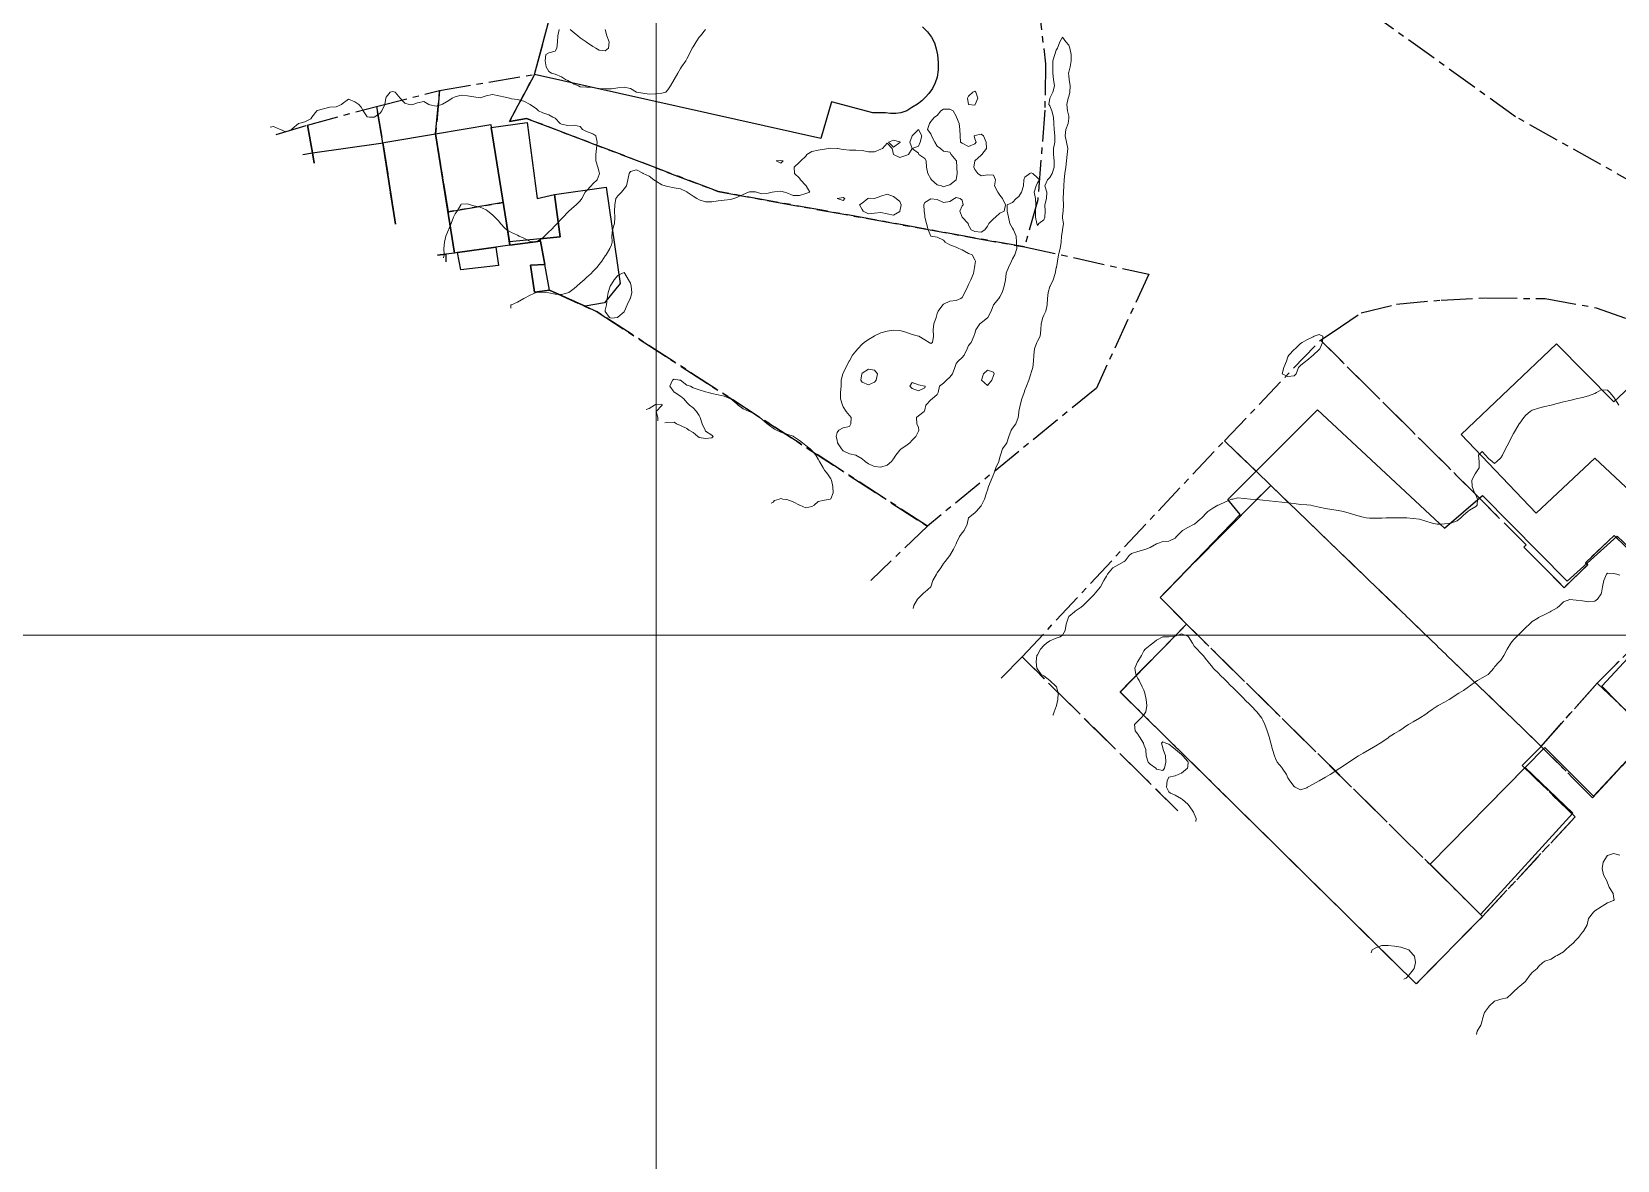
# Model space of a CAD drawing. Header units: centimetres. Extents: x 0 to 642158, y -847 to 649707.
# Drawn here: x 615717 to 615843.5, y 619945.4 to 620035.6 of the extents above; entities that cross this region are included whole.
import ezdxf

# ---------------------------------------------------------------- set-up
doc = ezdxf.new("R2010")
doc.units = ezdxf.units.CM
doc.header["$MEASUREMENT"] = 0
doc.linetypes.add('CENTERX2', pattern=[4, 2.5, -0.5, 0.5, -0.5])
doc.layers.add('MEV_grille', color=254, linetype='Continuous', lineweight=9)
doc.layers.add('WAL_topographie 0.5', color=253, linetype='Continuous', lineweight=20)
doc.layers.add('SPW_batiments', color=7, linetype='Continuous')
doc.layers.add('SPW_parcellaire cadastral', color=7, linetype='CENTERX2', lineweight=25, true_color=0xff0542)

# ---------------------------------------------------------------- blocks, each defined once
blk = doc.blocks.new('*U114')
at = {"layer": 'MEV_grille', "transparency": 33554687}
blk.add_lwpolyline([(-1338.46, 0), (1338.46, 0)], dxfattribs=at)
blk = doc.blocks.new('*U115')
at = {"layer": 'MEV_grille', "color": 0, "linetype": 'ByBlock', "lineweight": -2, "transparency": 16777216}
blk.add_blockref('*U114', (0, -2400), dxfattribs=at)
blk = doc.blocks.new('*U112')
at = {"layer": 'MEV_grille', "transparency": 33554687}
blk.add_lwpolyline([(0, 1825.48), (0, -1825.48)], dxfattribs=at)
blk = doc.blocks.new('*U113')
at = {"layer": 'MEV_grille', "color": 0, "linetype": 'ByBlock', "lineweight": -2, "transparency": 16777216}
blk.add_blockref('*U112', (400, 0), dxfattribs=at)

msp = doc.modelspace()

# ---------------------------------------------------------------- linework, layer by layer
at = {"layer": 'SPW_batiments'}
for points in [[(615788.07, 620035.96), (615788.47, 620035.56), (615788.78, 620035.13), (615789.02, 620034.68), (615789.15, 620034.19), (615789.27, 620033.71), (615789.33, 620033.11), (615789.33, 620032.51), (615789.23, 620031.93), (615789.07, 620031.48), (615788.87, 620031.04), (615788.58, 620030.64), (615788.3, 620030.33), (615788.02, 620030.04), (615787.67, 620029.79), (615787.23, 620029.51), (615786.82, 620029.24), (615786.33, 620029.08), (615785.93, 620029.04), (615785.53, 620029.04), (615785.13, 620029.08), (615784.83, 620029.08), (615784.55, 620029.08), (615784.27, 620029.08), (615784.1, 620029.1), (615780.82, 620029.96), (615779.95, 620027.04), (615757.1, 620032.16), (615761.02, 620046.76)], [(615753.64, 620027.92), (615755.09, 620018.79), (615755.14, 620018.51), (615754, 620018.35), (615750.94, 620017.93), (615750.7, 620017.89), (615749.2, 620027.41), (615753.6, 620028.16), (615753.64, 620027.92)], [(615757.3, 620022.24), (615758.7, 620022.56), (615759.14, 620019.19), (615757.54, 620019.03), (615755.09, 620018.79), (615753.64, 620027.92), (615756.5, 620028.31), (615757.3, 620022.24)], [(615739.51, 620025.08), (615739.38, 620025.89), (615744.82, 620026.67), (615745, 620026.7), (615746.01, 620020.21)], [(615746.01, 620020.21), (615745, 620026.7), (615745.22, 620026.74), (615749.2, 620027.41), (615750.7, 620017.89)], [(615738.59, 620025.77), (615739.38, 620025.89), (615739.51, 620025.08)], [(615762.81, 620023.16), (615763.94, 620015.45), (615762.68, 620013.92), (615761.13, 620013.64), (615758.29, 620014.92), (615757.54, 620019.03), (615759.14, 620019.19), (615758.7, 620022.56), (615762.81, 620023.16)], [(615750.7, 620017.89), (615750.02, 620017.8), (615749.34, 620017.71)], [(615749.34, 620017.71), (615750.02, 620017.8), (615750.03, 620017.19)], [(615754.22, 620016.91), (615751.22, 620016.56), (615750.94, 620017.93), (615754, 620018.35), (615754.22, 620016.91)], [(615843.27, 620006.02), (615847.87, 620010.33), (615852.66, 620005.34), (615845.02, 619998.46), (615841.75, 620001.52), (615837.07, 619997.12), (615831.07, 620003.41), (615838.69, 620010.63), (615843.27, 620006.02)], [(615829.74, 619995.93), (615832.79, 619998.53), (615839.54, 619991.68), (615843.54, 619995.28), (615848.79, 619990.28), (615847.87, 619989.3), (615846.84, 619988.19), (615842.31, 619983.32), (615846.16, 619979.37), (615841.64, 619974.52), (615837.76, 619978.42), (615828.59, 619969.08), (615832.63, 619965.07), (615832.79, 619964.92), (615827.48, 619959.53), (615803.84, 619982.84), (615809.16, 619988.25), (615807.04, 619990.4), (615813.42, 619997.01), (615812.44, 619998.2), (615819.6, 620005.38), (615829.74, 619995.93)], [(615836.19, 619976.81), (615839.98, 619973.16), (615832.63, 619965.07), (615828.59, 619969.08), (615836.19, 619976.82), (615836.19, 619976.81)]]:
    msp.add_lwpolyline(points, dxfattribs=at)
at = {"layer": 'SPW_parcellaire cadastral'}
for points in [[(615793.63, 620109.91), (615805.94, 620101.53), (615808.84, 620099.18), (615811.31, 620097.4), (615840.19, 620074.8), (615876.35, 620048.05), (615867.38, 620038.97), (615849.2, 620021.05), (615835.41, 620028.78), (615821.92, 620038.47), (615812.39, 620049.48), (615799.27, 620069.43), (615791.03, 620089.49), (615791.4, 620094.88), (615792.92, 620110.39), (615793.63, 620109.91)], [(615757.1, 620032.16), (615761.02, 620046.76), (615761.29, 620047.66), (615774.77, 620058.91), (615793.81, 620043.06), (615797.27, 620038.19), (615797.89, 620033.01), (615797.84, 620029.3), (615797.27, 620022.13), (615796.22, 620018.38), (615771.77, 620022.8), (615756.46, 620028.64), (615755.11, 620028.41), (615757.1, 620032.16)], [(615796.22, 620018.38), (615806.14, 620016.21), (615801.95, 620007.1), (615788.46, 619996.09), (615762.09, 620013.2), (615758.29, 620014.92), (615757.09, 620014.77), (615756.77, 620016.93), (615757.91, 620016.98), (615757.57, 620018.84), (615755.14, 620018.51), (615754.59, 620021.93), (615750.21, 620021.19), (615749.2, 620027.41), (615749.52, 620030.87), (615757.1, 620032.16), (615755.11, 620028.41), (615756.46, 620028.64), (615771.77, 620022.8), (615796.22, 620018.38)], [(615744.47, 620029.6), (615749.52, 620030.87), (615749.2, 620027.41), (615750.21, 620021.19), (615754.59, 620021.93), (615755.14, 620018.51), (615757.57, 620018.84), (615757.91, 620016.98), (615756.77, 620016.93), (615757.09, 620014.77), (615758.29, 620014.92), (615762.09, 620013.2), (615788.46, 619996.09), (615783.95, 619991.75)], [(615739.51, 620025.08), (615739.38, 620025.89), (615738.97, 620028.11), (615744.47, 620029.6), (615745, 620026.7), (615745.99, 620020.22)], [(615745.99, 620020.22), (615745, 620026.7), (615744.47, 620029.6)], [(615736.47, 620027.36), (615738.97, 620028.11), (615739.38, 620025.89), (615739.51, 620025.08)], [(615841.92, 619983.54), (615848.57, 619990.19), (615843.3, 619995.35), (615841.01, 619993.16), (615841.18, 619992.99), (615839.29, 619991.17), (615837.27, 619993.22), (615836.09, 619994.41), (615836.26, 619994.58), (615832.38, 619998.48), (615819.85, 620010.93), (615820.77, 620011.56), (615823.08, 620013.11), (615825.9, 620013.81), (615829.49, 620014.14), (615833.05, 620014.31), (615837.77, 620014.25), (615841.85, 620013.53), (615846.2, 620011.99)], [(615841.92, 619983.54), (615837.47, 619978.5), (615815.87, 619999.34), (615814.7, 620000.47), (615812.17, 620002.91), (615819.85, 620010.93), (615832.38, 619998.48), (615836.26, 619994.58), (615836.09, 619994.41), (615837.27, 619993.22), (615839.29, 619991.17), (615841.18, 619992.99), (615841.01, 619993.16), (615843.3, 619995.35), (615848.57, 619990.19), (615841.92, 619983.54)], [(615808.46, 619973.36), (615796.02, 619985.64), (615806.9, 619997.32), (615812.17, 620002.91), (615814.7, 620000.47), (615815.87, 619999.34), (615807.04, 619990.4), (615809.16, 619988.25)], [(615815.87, 619999.34), (615837.47, 619978.5), (615835.95, 619976.98), (615840.17, 619972.87), (615832.79, 619964.92), (615809.16, 619988.25), (615807.04, 619990.4), (615815.87, 619999.34)], [(615809.16, 619988.25), (615803.84, 619982.85), (615827.48, 619959.53), (615832.79, 619964.92), (615840.17, 619972.87), (615835.95, 619976.98), (615837.47, 619978.5), (615841.57, 619974.39), (615846.26, 619979.49), (615855.17, 619971.4), (615866.16, 619982.5), (615872.33, 619988.73), (615894.19, 619969.74), (615891.46, 619967.03), (615874.54, 619984.05), (615853.26, 619962.9), (615870.18, 619945.88), (615859.4, 619935.16)], [(615809.16, 619988.25), (615832.79, 619964.92), (615827.48, 619959.53), (615803.84, 619982.85), (615809.16, 619988.25)], [(615794.35, 619983.95), (615796.02, 619985.64), (615808.46, 619973.36)], [(615841.92, 619983.54), (615846.26, 619979.49), (615841.57, 619974.39), (615837.47, 619978.5), (615841.92, 619983.54)], [(615846.26, 619979.49), (615841.92, 619983.54)]]:
    msp.add_lwpolyline(points, dxfattribs=at)
at = {"layer": 'WAL_topographie 0.5'}
for points in [[(615767.57, 620030.75), (615767.25, 620030.67), (615766.75, 620030.6), (615766.25, 620030.59), (615765.75, 620030.65), (615765.25, 620030.75), (615765.25, 620030.75), (615764.75, 620031.03), (615764.25, 620031.15), (615763.75, 620031.09), (615763.25, 620031.01), (615762.75, 620031.01), (615762.25, 620031.02), (615761.75, 620031.1), (615761.25, 620031.14), (615760.75, 620031.17), (615760.61, 620031.25), (615760.25, 620031.39), (615759.75, 620031.66), (615759.57, 620031.75), (615759.25, 620031.96), (615758.75, 620032.17), (615758.46, 620032.25), (615758.25, 620032.38), (615758.04, 620032.75), (615757.96, 620033.25), (615757.99, 620033.75), (615758.25, 620033.88), (615758.75, 620034), (615758.88, 620034.25), (615758.94, 620034.75), (615758.97, 620035.25), (615759.06, 620035.75)], [(615759.95, 620035.75), (615760.25, 620035.49), (615760.56, 620035.25), (615760.75, 620035.09), (615761.21, 620034.75), (615761.25, 620034.72), (615761.75, 620034.38), (615762, 620034.25), (615762.25, 620034.1), (615762.75, 620034.04), (615763, 620034.25), (615763.05, 620034.75), (615762.87, 620035.25), (615762.75, 620035.75)], [(615770.75, 620035.75), (615770.35, 620035.25), (615770.25, 620035.12), (615770.01, 620034.75), (615769.75, 620034.35), (615769.69, 620034.25), (615769.44, 620033.75), (615769.25, 620033.39), (615769.17, 620033.25), (615768.83, 620032.75), (615768.75, 620032.62), (615768.53, 620032.25), (615768.25, 620031.75), (615768.25, 620031.75), (615767.96, 620031.25), (615767.75, 620030.92), (615767.57, 620030.75)], [(615787.33, 619989.5), (615787.39, 619989.75), (615787.67, 619990.25), (615787.75, 619990.33), (615788.18, 619990.75), (615788.25, 619990.81), (615788.75, 619991.25), (615788.75, 619991.25), (615788.91, 619991.75), (615789.18, 619992.25), (615789.25, 619992.36), (615789.54, 619992.75), (615789.75, 619993.09), (615789.88, 619993.25), (615790.25, 619993.75), (615790.25, 619993.75), (615790.55, 619994.25), (615790.75, 619994.67), (615790.79, 619994.75), (615791.03, 619995.25), (615791.25, 619995.54), (615791.41, 619995.75), (615791.63, 619996.25), (615791.75, 619996.75), (615791.75, 619996.75), (615792.25, 619997.15), (615792.35, 619997.25), (615792.75, 619997.7), (615792.79, 619997.75), (615793.02, 619998.25), (615793.18, 619998.75), (615793.25, 619998.97), (615793.34, 619999.25), (615793.55, 619999.75), (615793.75, 620000.22), (615793.76, 620000.25), (615793.93, 620000.75), (615794.16, 620001.25), (615794.25, 620001.6), (615794.29, 620001.75), (615794.46, 620002.25), (615794.75, 620002.67), (615794.8, 620002.75), (615794.96, 620003.25), (615795.14, 620003.75), (615795.25, 620003.9), (615795.53, 620004.25), (615795.71, 620004.75), (615795.75, 620005.15), (615795.76, 620005.25), (615795.86, 620005.75), (615796.01, 620006.25), (615796.18, 620006.75), (615796.25, 620006.95), (615796.38, 620007.25), (615796.56, 620007.75), (615796.72, 620008.25), (615796.75, 620008.36), (615796.87, 620008.75), (615796.94, 620009.25), (615796.96, 620009.75), (615797.02, 620010.25), (615797.19, 620010.75), (615797.25, 620010.86), (615797.46, 620011.25), (615797.52, 620011.75), (615797.55, 620012.25), (615797.69, 620012.75), (615797.75, 620012.92), (615797.91, 620013.25), (615798.03, 620013.75), (615798.06, 620014.25), (615798.11, 620014.75), (615798.25, 620015.21), (615798.27, 620015.25), (615798.5, 620015.75), (615798.65, 620016.25), (615798.75, 620016.71), (615798.76, 620016.75), (615798.86, 620017.25), (615798.93, 620017.75), (615799.06, 620018.25), (615799.15, 620018.75), (615799.17, 620019.25), (615799.25, 620019.7), (615799.26, 620019.75), (615799.32, 620020.25), (615799.25, 620020.67), (615799.24, 620020.75), (615799.25, 620020.85), (615799.3, 620021.25), (615799.34, 620021.75), (615799.31, 620022.25), (615799.33, 620022.75), (615799.36, 620023.25), (615799.39, 620023.75), (615799.43, 620024.25), (615799.52, 620024.75), (615799.57, 620025.25), (615799.63, 620025.75), (615799.68, 620026.25), (615799.57, 620026.75), (615799.47, 620027.25), (615799.52, 620027.75), (615799.69, 620028.25), (615799.75, 620028.65), (615799.76, 620028.75), (615799.75, 620028.81), (615799.65, 620029.25), (615799.6, 620029.75), (615799.69, 620030.25), (615799.75, 620030.4), (615799.83, 620030.75), (615799.85, 620031.25), (615799.77, 620031.75), (615799.75, 620032.05), (615799.72, 620032.25), (615799.75, 620032.33), (615799.85, 620032.75), (615799.94, 620033.25), (615799.93, 620033.75), (615799.83, 620034.25), (615799.75, 620034.5), (615799.51, 620034.75), (615799.25, 620035.13), (615799.03, 620034.75), (615798.84, 620034.25), (615798.75, 620034.08), (615798.63, 620033.75), (615798.49, 620033.25), (615798.48, 620032.75), (615798.48, 620032.25), (615798.53, 620031.75), (615798.61, 620031.25), (615798.49, 620030.75), (615798.25, 620030.25), (615798.25, 620030.25), (615798.16, 620029.75), (615798.25, 620029.64), (615798.41, 620029.25), (615798.53, 620028.75), (615798.55, 620028.25), (615798.58, 620027.75), (615798.64, 620027.25), (615798.63, 620026.75), (615798.53, 620026.25), (615798.53, 620025.75), (615798.58, 620025.25), (615798.57, 620024.75), (615798.42, 620024.25), (615798.25, 620023.93), (615798.05, 620023.75), (615797.84, 620023.25), (615798, 620022.75), (615797.96, 620022.25), (615797.85, 620021.75), (615797.87, 620021.25), (615797.85, 620020.75), (615797.75, 620020.54), (615797.36, 620020.25), (615797.25, 620020.08), (615797.19, 620020.25), (615797.1, 620020.75), (615797.09, 620021.25), (615797.12, 620021.75), (615797.08, 620022.25), (615796.98, 620022.75), (615797.14, 620023.25), (615797.25, 620023.5), (615797.4, 620023.75), (615797.25, 620023.9), (615796.88, 620024.25), (615796.75, 620024.3), (615796.63, 620024.25), (615796.25, 620023.94), (615796.17, 620023.75), (615796.13, 620023.25), (615795.97, 620022.75), (615795.75, 620022.42), (615795.56, 620022.25), (615795.25, 620021.94), (615794.84, 620021.75), (615794.82, 620021.25), (615794.94, 620020.75), (615795.05, 620020.25), (615795.25, 620019.87), (615795.33, 620019.75), (615795.54, 620019.25), (615795.58, 620018.75), (615795.61, 620018.25), (615795.44, 620017.75), (615795.25, 620017.43), (615795.18, 620017.25), (615794.94, 620016.75), (615794.75, 620016.29), (615794.74, 620016.25), (615794.71, 620015.75), (615794.6, 620015.25), (615794.44, 620014.75), (615794.25, 620014.39), (615794.16, 620014.25), (615793.75, 620013.77), (615793.74, 620013.75), (615793.55, 620013.25), (615793.29, 620012.75), (615793.25, 620012.71), (615792.75, 620012.32), (615792.66, 620012.25), (615792.34, 620011.75), (615792.25, 620011.47), (615792.16, 620011.25), (615791.95, 620010.75), (615791.75, 620010.5), (615791.63, 620010.25), (615791.39, 620009.75), (615791.25, 620009.56), (615790.91, 620009.25), (615790.75, 620009.07), (615790.64, 620008.75), (615790.46, 620008.25), (615790.25, 620007.97), (615789.99, 620007.75), (615789.75, 620007.5), (615789.43, 620007.25), (615789.33, 620006.75), (615789.25, 620006.61), (615788.85, 620006.25), (615788.75, 620006.16), (615788.35, 620005.75), (615788.25, 620005.36), (615788.2, 620005.25), (615787.75, 620004.9), (615787.59, 620004.75), (615787.63, 620004.25), (615787.75, 620003.96), (615787.79, 620003.75), (615787.75, 620003.66), (615787.53, 620003.25), (615787.25, 620002.95), (615787.07, 620002.75), (615786.75, 620002.51), (615786.38, 620002.25), (615786.25, 620002.15), (615785.93, 620001.75), (615785.75, 620001.47), (615785.59, 620001.25), (615785.25, 620000.95), (615784.75, 620000.8), (615784.25, 620000.84), (615783.75, 620001.07), (615783.5, 620001.25), (615783.25, 620001.46), (615782.76, 620001.75), (615782.75, 620001.76), (615782.25, 620001.85), (615781.75, 620002.11), (615781.6, 620002.25), (615781.29, 620002.75), (615781.25, 620002.94), (615781.18, 620003.25), (615781.25, 620003.56), (615781.38, 620003.75), (615781.75, 620003.93), (615782.25, 620004.05), (615782.35, 620004.25), (615782.38, 620004.75), (615782.25, 620004.91), (615781.99, 620005.25), (615781.75, 620005.6), (615781.68, 620005.75), (615781.52, 620006.25), (615781.52, 620006.75), (615781.57, 620007.25), (615781.58, 620007.75), (615781.72, 620008.25), (615781.75, 620008.29), (615781.95, 620008.75), (615782.23, 620009.25), (615782.25, 620009.28), (615782.49, 620009.75), (615782.75, 620010.06), (615782.91, 620010.25), (615783.25, 620010.61), (615783.41, 620010.75), (615783.75, 620010.99), (615784.22, 620011.25), (615784.25, 620011.27), (615784.75, 620011.51), (615785.25, 620011.66), (615785.75, 620011.73), (615786.25, 620011.72), (615786.75, 620011.57), (615787.25, 620011.39), (615787.75, 620011.26), (615787.78, 620011.25), (615788.25, 620010.95), (615788.61, 620010.75), (615788.75, 620010.66), (615788.88, 620010.75), (615788.95, 620011.25), (615788.92, 620011.75), (615788.98, 620012.25), (615789.15, 620012.75), (615789.25, 620013.07), (615789.32, 620013.25), (615789.69, 620013.75), (615789.75, 620013.81), (615790.25, 620014.04), (615790.75, 620014.11), (615791.12, 620014.25), (615791.25, 620014.35), (615791.46, 620014.75), (615791.69, 620015.25), (615791.75, 620015.39), (615791.93, 620015.75), (615792.14, 620016.25), (615792.23, 620016.75), (615792.25, 620016.92), (615792.3, 620017.25), (615792.25, 620017.36), (615792.03, 620017.75), (615791.75, 620017.86), (615791.25, 620018.14), (615790.96, 620018.25), (615790.75, 620018.36), (615790.25, 620018.54), (615789.88, 620018.75), (615789.75, 620018.92), (615789.25, 620019.16), (615788.75, 620019.23), (615788.73, 620019.25), (615788.53, 620019.75), (615788.4, 620020.25), (615788.27, 620020.75), (615788.25, 620020.89), (615788.21, 620021.25), (615788.19, 620021.75), (615788.25, 620021.93), (615788.75, 620022.21), (615789.25, 620022.16), (615789.75, 620021.94), (615790.25, 620022.02), (615790.62, 620022.25), (615790.75, 620022.32), (615791.08, 620022.25), (615791.25, 620022.12), (615791.31, 620021.75), (615791.25, 620021.65), (615791.04, 620021.25), (615791.25, 620020.75), (615791.25, 620020.75), (615791.72, 620020.25), (615791.75, 620020.11), (615791.95, 620019.75), (615792.25, 620019.62), (615792.75, 620019.57), (615793.06, 620019.75), (615793.25, 620020.04), (615793.36, 620020.25), (615793.75, 620020.62), (615793.89, 620020.75), (615794.25, 620021.09), (615794.6, 620021.25), (615794.69, 620021.75), (615794.45, 620022.25), (615794.25, 620022.51), (615794.08, 620022.75), (615793.81, 620023.25), (615793.91, 620023.75), (615793.75, 620024.11), (615793.25, 620024.14), (615792.75, 620024.06), (615792.5, 620024.25), (615792.25, 620024.56), (615792.16, 620024.75), (615792.25, 620025.25), (615792.25, 620025.25), (615792.75, 620025.7), (615792.81, 620025.75), (615793.17, 620026.25), (615793.15, 620026.75), (615792.95, 620027.25), (615792.75, 620027.39), (615792.25, 620027.29), (615792.2, 620027.25), (615792.25, 620027), (615792.35, 620026.75), (615792.25, 620026.62), (615791.75, 620026.39), (615791.25, 620026.68), (615791.11, 620026.75), (615791.07, 620027.25), (615791.05, 620027.75), (615790.99, 620028.25), (615790.78, 620028.75), (615790.75, 620028.81), (615790.51, 620029.25), (615790.25, 620029.39), (615789.75, 620029.37), (615789.53, 620029.25), (615789.25, 620028.88), (615789.03, 620028.75), (615788.75, 620028.39), (615788.64, 620028.25), (615788.46, 620027.75), (615788.75, 620027.42), (615788.8, 620027.25), (615789.05, 620026.75), (615789.25, 620026.42), (615789.5, 620026.25), (615789.75, 620026.04), (615790.25, 620025.94), (615790.35, 620025.75), (615790.75, 620025.29), (615790.78, 620025.25), (615790.82, 620024.75), (615790.84, 620024.25), (615790.75, 620023.75), (615790.75, 620023.75), (615790.25, 620023.34), (615789.96, 620023.25), (615789.75, 620023.17), (615789.58, 620023.25), (615789.25, 620023.34), (615788.8, 620023.75), (615788.75, 620023.82), (615788.5, 620024.25), (615788.39, 620024.75), (615788.37, 620025.25), (615788.25, 620025.44), (615787.79, 620025.75), (615787.75, 620025.88), (615787.25, 620026.25), (615786.96, 620025.75), (615786.75, 620025.69), (615786.25, 620025.51), (615785.75, 620025.75), (615785.75, 620025.75), (615785.66, 620026.25), (615785.25, 620026.66), (615784.88, 620026.25), (615784.75, 620026.19), (615784.25, 620025.97), (615783.75, 620025.97), (615783.25, 620026.07), (615782.75, 620026.1), (615782.25, 620026.11), (615781.75, 620026.17), (615781.29, 620026.25), (615781.25, 620026.25), (615780.75, 620026.27), (615780.56, 620026.25), (615780.25, 620026.19), (615779.75, 620026.11), (615779.25, 620026), (615778.84, 620025.75), (615778.75, 620025.63), (615778.37, 620025.25), (615778.25, 620025.14), (615777.83, 620024.75), (615777.86, 620024.25), (615778.25, 620023.86), (615778.34, 620023.75), (615778.75, 620023.29), (615778.79, 620023.25), (615779.07, 620022.75), (615778.75, 620022.66), (615778.25, 620022.48), (615777.75, 620022.49), (615777.25, 620022.69), (615777.06, 620022.75), (615776.75, 620022.83), (615776.25, 620022.79), (615776.08, 620022.75), (615775.75, 620022.67), (615775.25, 620022.62), (615774.82, 620022.75), (615774.75, 620022.77), (615774.25, 620022.79), (615774.17, 620022.75), (615773.75, 620022.57), (615773.25, 620022.32), (615773.01, 620022.25), (615772.75, 620022.18), (615772.25, 620022.11), (615771.75, 620022.05), (615771.25, 620021.99), (615770.75, 620021.98), (615770.25, 620022.14), (615770.06, 620022.25), (615769.75, 620022.44), (615769.28, 620022.75), (615769.25, 620022.78), (615768.75, 620023.03), (615768.25, 620023.09), (615767.75, 620023.2), (615767.53, 620023.25), (615767.25, 620023.34), (615766.75, 620023.66), (615766.62, 620023.75), (615766.25, 620024.02), (615765.77, 620024.25), (615765.75, 620024.26), (615765.25, 620024.54), (615764.75, 620024.41), (615764.65, 620024.25), (615764.56, 620023.75), (615764.43, 620023.25), (615764.25, 620023.02), (615764.03, 620022.75), (615763.75, 620022.46), (615763.59, 620022.25), (615763.5, 620021.75), (615763.48, 620021.25), (615763.51, 620020.75), (615763.49, 620020.25), (615763.32, 620019.75), (615763.27, 620019.25), (615763.3, 620018.75), (615763.25, 620018.56), (615763.12, 620018.25), (615762.81, 620017.75), (615762.75, 620017.67), (615762.48, 620017.25), (615762.25, 620016.99), (615762.08, 620016.75), (615761.75, 620016.41), (615761.61, 620016.25), (615761.25, 620015.93), (615761.07, 620015.75), (615760.75, 620015.48), (615760.48, 620015.25), (615760.25, 620015.06), (615759.83, 620014.75), (615759.75, 620014.71), (615759.25, 620014.57), (615758.75, 620014.61), (615758.25, 620014.71), (615757.95, 620014.75), (615757.75, 620014.77), (615757.25, 620014.75), (615757.24, 620014.75), (615756.75, 620014.53), (615756.25, 620014.25), (615756.25, 620014.25), (615755.75, 620013.96), (615755.25, 620013.77), (615755.2, 620013.75), (615755.2, 620013.5)], [(615736, 620027.94), (615736.25, 620027.99), (615736.75, 620027.79), (615736.81, 620027.75), (615737.25, 620027.57), (615737.69, 620027.75), (615737.75, 620027.8), (615738.25, 620028.25), (615738.25, 620028.25), (615738.75, 620028.36), (615739.25, 620028.61), (615739.33, 620028.75), (615739.71, 620029.25), (615739.75, 620029.28), (615740.25, 620029.4), (615740.75, 620029.53), (615741.25, 620029.57), (615741.68, 620029.75), (615741.75, 620029.81), (615742.25, 620030.17), (615742.75, 620029.97), (615743.07, 620029.75), (615743.25, 620029.53), (615743.43, 620029.25), (615743.75, 620028.77), (615743.92, 620028.75), (615744.25, 620028.73), (615744.3, 620028.75), (615744.75, 620029.04), (615744.91, 620029.25), (615745.14, 620029.75), (615745.23, 620030.25), (615745.25, 620030.33), (615745.58, 620030.75), (615745.75, 620030.8), (615745.96, 620030.75), (615746.25, 620030.43), (615746.37, 620030.25), (615746.75, 620029.87), (615747.08, 620029.75), (615747.25, 620029.73), (615747.38, 620029.75), (615747.75, 620029.9), (615748.25, 620030), (615748.66, 620029.75), (615748.75, 620029.72), (615749.25, 620029.63), (615749.69, 620029.75), (615749.75, 620029.77), (615750.25, 620030.08), (615750.52, 620030.25), (615750.75, 620030.37), (615751.25, 620030.49), (615751.75, 620030.45), (615752.25, 620030.36), (615752.75, 620030.28), (615753.25, 620030.45), (615753.75, 620030.55), (615754.25, 620030.45), (615754.75, 620030.35), (615755.1, 620030.25), (615755.25, 620030.2), (615755.75, 620030.15), (615756.25, 620030.01), (615756.75, 620029.75), (615756.75, 620029.75), (615757.25, 620029.42), (615757.41, 620029.25), (615757.75, 620029.09), (615758.25, 620028.92), (615758.55, 620028.75), (615758.75, 620028.66), (615759.14, 620028.25), (615759.25, 620028.18), (615759.75, 620028.08), (615760.25, 620028.11), (615760.75, 620027.99), (615760.94, 620027.75), (615761.25, 620027.59), (615761.75, 620027.42), (615762, 620027.25), (615762.09, 620026.75), (615762.04, 620026.25), (615761.99, 620025.75), (615761.99, 620025.25), (615762.14, 620024.75), (615762.25, 620024.35), (615762.28, 620024.25), (615762.25, 620024.16), (615762.1, 620023.75), (615761.75, 620023.42), (615761.61, 620023.25), (615761.25, 620022.86), (615761.15, 620022.75), (615760.88, 620022.25), (615760.75, 620022.05), (615760.41, 620021.75), (615760.25, 620021.62), (615759.85, 620021.25), (615759.75, 620021.15), (615759.38, 620020.75), (615759.25, 620020.62), (615758.91, 620020.25), (615758.75, 620020.09), (615758.42, 620019.75), (615758.25, 620019.58), (615757.9, 620019.25), (615757.75, 620019.1), (615757.25, 620018.79), (615756.75, 620018.81), (615756.25, 620019.08), (615755.88, 620019.25), (615755.75, 620019.31), (615755.25, 620019.52), (615754.89, 620019.75), (615754.75, 620019.85), (615754.39, 620020.25), (615754.25, 620020.43), (615753.93, 620020.75), (615753.75, 620020.94), (615753.37, 620021.25), (615753.25, 620021.35), (615752.75, 620021.55), (615752.25, 620021.67), (615752, 620021.75), (615751.75, 620021.83), (615751.25, 620021.79), (615751.22, 620021.75), (615750.91, 620021.25), (615750.75, 620021.02), (615750.64, 620020.75), (615750.44, 620020.25), (615750.25, 620019.8), (615750.22, 620019.75), (615750.01, 620019.25), (615749.9, 620018.75), (615749.87, 620018.25), (615749.88, 620017.75), (615749.84, 620017.5)], [(615792.25, 620029.69), (615792.28, 620029.75), (615792.49, 620030.25), (615792.32, 620030.75), (615792.25, 620030.81), (615792.1, 620030.75), (615791.75, 620030.43), (615791.67, 620030.25), (615791.75, 620029.75), (615791.75, 620029.75), (615792.25, 620029.69)], [(615786.25, 620026.71), (615786.32, 620026.75), (615786.25, 620026.78), (615785.75, 620026.91), (615785.35, 620026.75), (615785.75, 620026.35), (615786.25, 620026.71)], [(615787.75, 620026.42), (615787.88, 620026.75), (615788.02, 620027.25), (615787.75, 620027.75), (615787.25, 620027.25), (615787.25, 620027.25), (615787.05, 620026.75), (615787.25, 620026.25), (615787.75, 620026.42)], [(615776.75, 620025.08), (615776.96, 620025.25), (615776.75, 620025.28), (615776.38, 620025.25), (615776.75, 620025.08)], [(615781.87, 620022.25), (615781.75, 620022.08), (615781.25, 620022.25), (615781.25, 620022.25), (615781.25, 620022.25), (615781.75, 620022.32), (615781.87, 620022.25)], [(615786.27, 620021.25), (615786.25, 620021.21), (615785.75, 620020.93), (615785.25, 620021.02), (615784.75, 620021.13), (615784.25, 620021.09), (615783.75, 620021.03), (615783.33, 620021.25), (615783.25, 620021.38), (615783.05, 620021.75), (615783.25, 620021.88), (615783.72, 620022.25), (615783.75, 620022.27), (615784.25, 620022.25), (615784.75, 620022.43), (615785.25, 620022.59), (615785.75, 620022.4), (615785.98, 620022.25), (615786.25, 620022), (615786.36, 620021.75), (615786.27, 620021.25)], [(615763.73, 620012.75), (615763.25, 620012.69), (615763.09, 620012.75), (615762.75, 620013.22), (615762.73, 620013.25), (615762.75, 620013.34), (615762.84, 620013.75), (615762.9, 620014.25), (615762.98, 620014.75), (615763.15, 620015.25), (615763.25, 620015.41), (615763.45, 620015.75), (615763.75, 620016.1), (615764.07, 620016.25), (615764.25, 620016.35), (615764.31, 620016.25), (615764.61, 620015.75), (615764.75, 620015.5), (615764.82, 620015.25), (615764.87, 620014.75), (615764.75, 620014.3), (615764.73, 620014.25), (615764.49, 620013.75), (615764.29, 620013.25), (615764.25, 620013.21), (615763.75, 620012.76), (615763.73, 620012.75)], [(615817.75, 620008.1), (615817.89, 620008.25), (615818.08, 620008.75), (615818.25, 620008.91), (615818.67, 620009.25), (615818.75, 620009.31), (615819.25, 620009.75), (615819.25, 620009.75), (615819.75, 620010.2), (615819.8, 620010.25), (615820.01, 620010.75), (615820.02, 620011.25), (615819.75, 620011.38), (615819.34, 620011.25), (615819.25, 620011.21), (615818.75, 620010.97), (615818.37, 620010.75), (615818.25, 620010.67), (615817.81, 620010.25), (615817.75, 620010.2), (615817.32, 620009.75), (615817.25, 620009.61), (615817.12, 620009.25), (615816.93, 620008.75), (615816.79, 620008.25), (615817.25, 620008.04), (615817.75, 620008.1)], [(615776, 619997.92), (615776.15, 619998), (615776.25, 619998.12), (615776.63, 619998.25), (615776.75, 619998.28), (615776.93, 619998.25), (615777.25, 619998.21), (615777.75, 619998.03), (615778.25, 619997.76), (615778.28, 619997.75), (615778.75, 619997.55), (615779.25, 619997.65), (615779.43, 619997.75), (615779.75, 619998.04), (615780.25, 619998.15), (615780.69, 619998.25), (615780.75, 619998.27), (615780.94, 619998.75), (615780.91, 619999.25), (615780.82, 619999.75), (615780.75, 619999.85), (615780.5, 620000.25), (615780.25, 620000.55), (615780.14, 620000.75), (615779.86, 620001.25), (615779.75, 620001.43), (615779.56, 620001.75), (615779.25, 620002.12), (615779.11, 620002.25), (615778.75, 620002.53), (615778.48, 620002.75), (615778.25, 620002.93), (615777.78, 620003.25), (615777.75, 620003.27), (615777.25, 620003.44), (615776.75, 620003.58), (615776.41, 620003.75), (615776.25, 620003.84), (615775.75, 620004.2), (615775.68, 620004.25), (615775.25, 620004.62), (615775.08, 620004.75), (615774.75, 620004.99), (615774.25, 620005.24), (615774.23, 620005.25), (615773.75, 620005.45), (615773.35, 620005.75), (615773.25, 620005.84), (615772.76, 620006.25), (615772.75, 620006.26), (615772.25, 620006.46), (615771.75, 620006.57), (615771.25, 620006.67), (615771, 620006.75), (615770.75, 620006.81), (615770.25, 620006.98), (615769.75, 620007.12), (615769.54, 620007.25), (615769.25, 620007.33), (615768.75, 620007.73), (615768.67, 620007.75), (615768.25, 620007.81), (615768.12, 620007.75), (615767.91, 620007.25), (615768.25, 620006.78), (615768.29, 620006.75), (615768.75, 620006.46), (615769.03, 620006.25), (615769.25, 620005.96), (615769.46, 620005.75), (615769.75, 620005.53), (615770.03, 620005.25), (615770.25, 620004.93), (615770.32, 620004.75), (615770.49, 620004.25), (615770.71, 620003.75), (615770.75, 620003.66), (615771.25, 620003.34), (615771.35, 620003.25), (615771.25, 620003.15), (615770.75, 620003.08), (615770.25, 620003.16), (615770.13, 620003.25), (615769.75, 620003.55), (615769.41, 620003.75), (615769.25, 620003.88), (615768.75, 620004.11), (615768.43, 620004.25), (615768.25, 620004.38), (615767.75, 620004.36), (615767.5, 620004.34)], [(615784.36, 620007.75), (615784.25, 620007.59), (615783.75, 620007.36), (615783.25, 620007.57), (615783.15, 620007.75), (615783.22, 620008.25), (615783.25, 620008.31), (615783.75, 620008.62), (615784.25, 620008.55), (615784.47, 620008.25), (615784.36, 620007.75)], [(615793.6, 620007.75), (615793.25, 620007.31), (615792.79, 620007.75), (615792.94, 620008.25), (615793.25, 620008.55), (615793.75, 620008.39), (615793.79, 620008.25), (615793.75, 620008.11), (615793.6, 620007.75)], [(615788.25, 620007.12), (615788.28, 620007.25), (615788.25, 620007.26), (615787.75, 620007.38), (615787.25, 620007.55), (615787.07, 620007.25), (615787.25, 620007.08), (615787.75, 620006.9), (615788.25, 620007.12)], [(615798.49, 619981), (615798.5, 619981.03), (615798.59, 619981.25), (615798.75, 619981.68), (615798.77, 619981.75), (615798.88, 619982.25), (615798.91, 619982.75), (615798.76, 619983.25), (615798.75, 619983.27), (615798.25, 619983.75), (615798.24, 619983.75), (615797.75, 619984.12), (615797.55, 619984.25), (615797.25, 619984.67), (615797.21, 619984.75), (615797.14, 619985.25), (615797.21, 619985.75), (615797.25, 619985.81), (615797.49, 619986.25), (615797.75, 619986.56), (615797.97, 619986.75), (615798.25, 619986.94), (615798.75, 619987.14), (615799.06, 619987.25), (615799.25, 619987.39), (615799.47, 619987.75), (615799.55, 619988.25), (615799.69, 619988.75), (615799.75, 619988.87), (615800.2, 619989.25), (615800.25, 619989.29), (615800.75, 619989.62), (615800.89, 619989.75), (615801.25, 619990.09), (615801.4, 619990.25), (615801.75, 619990.61), (615801.88, 619990.75), (615802.25, 619991.22), (615802.27, 619991.25), (615802.54, 619991.75), (615802.75, 619992.09), (615802.84, 619992.25), (615803.25, 619992.74), (615803.27, 619992.75), (615803.75, 619993.02), (615804.18, 619993.25), (615804.25, 619993.32), (615804.57, 619993.75), (615804.75, 619993.9), (615805.25, 619994.07), (615805.75, 619994.2), (615805.9, 619994.25), (615806.25, 619994.38), (615806.75, 619994.66), (615807, 619994.75), (615807.25, 619994.86), (615807.75, 619994.88), (615808.25, 619995.12), (615808.35, 619995.25), (615808.75, 619995.67), (615808.84, 619995.75), (615809.25, 619995.98), (615809.75, 619996.23), (615809.78, 619996.25), (615810.25, 619996.63), (615810.38, 619996.75), (615810.75, 619997.16), (615810.86, 619997.25), (615811.25, 619997.53), (615811.65, 619997.75), (615811.75, 619997.8), (615812.25, 619998.02), (615812.75, 619998.23), (615812.85, 619998.25), (615813.25, 619998.34), (615813.75, 619998.29), (615814.25, 619998.25), (615814.25, 619998.25), (615814.75, 619998.2), (615815.25, 619998.15), (615815.75, 619998.1), (615816.25, 619998.04), (615816.75, 619997.99), (615817.25, 619997.94), (615817.75, 619997.88), (615818.25, 619997.82), (615818.75, 619997.78), (615819.08, 619997.75), (615819.25, 619997.72), (615819.75, 619997.6), (615820.25, 619997.5), (615820.75, 619997.42), (615821.25, 619997.33), (615821.68, 619997.25), (615821.75, 619997.22), (615822.25, 619997.09), (615822.75, 619996.94), (615823.25, 619996.8), (615823.5, 619996.75), (615823.75, 619996.73), (615824.25, 619996.71), (615824.75, 619996.73), (615825.08, 619996.75), (615825.25, 619996.76), (615825.75, 619996.76), (615826.25, 619996.75), (615826.25, 619996.75), (615826.75, 619996.74), (615827.25, 619996.7), (615827.75, 619996.63), (615828.25, 619996.48), (615828.75, 619996.31), (615829.15, 619996.25), (615829.25, 619996.24), (615829.5, 619996.25), (615829.75, 619996.26), (615830.25, 619996.32), (615830.75, 619996.52), (615831.06, 619996.75), (615831.25, 619996.96), (615831.62, 619997.25), (615831.75, 619997.35), (615832.25, 619997.65), (615832.35, 619997.75), (615832.38, 619998.25), (615832.25, 619998.58), (615832.13, 619998.75), (615831.95, 619999.25), (615831.93, 619999.75), (615832.2, 620000.25), (615832.25, 620000.33), (615832.51, 620000.75), (615832.5, 620001.25), (615832.47, 620001.75), (615832.75, 620002.04), (615833.01, 620001.75), (615833.25, 620001.48), (615833.55, 620001.25), (615833.75, 620001.1), (615833.93, 620001.25), (615834.25, 620001.54), (615834.37, 620001.75), (615834.62, 620002.25), (615834.75, 620002.5), (615834.88, 620002.75), (615835.13, 620003.25), (615835.25, 620003.47), (615835.41, 620003.75), (615835.71, 620004.25), (615835.75, 620004.32), (615836.08, 620004.75), (615836.25, 620004.95), (615836.58, 620005.25), (615836.75, 620005.34), (615837.25, 620005.5), (615837.75, 620005.63), (615838.25, 620005.75), (615838.25, 620005.75), (615838.75, 620005.87), (615839.25, 620006), (615839.75, 620006.13), (615840.25, 620006.25), (615840.25, 620006.25), (615840.75, 620006.37), (615841.25, 620006.5), (615841.75, 620006.69), (615841.87, 620006.75), (615842.25, 620006.96), (615842.75, 620006.95), (615842.95, 620006.75), (615843.25, 620006.4), (615843.34, 620006.25), (615843.66, 620005.75)], [(615766.93, 620004.5), (615766.93, 620004.75), (615766.82, 620005.25), (615767.25, 620005.72), (615767.29, 620005.75), (615767.25, 620005.83), (615766.75, 620005.79), (615766.68, 620005.75), (615766.25, 620005.49), (615766, 620005.39)], [(615809.89, 619972.5), (615809.92, 619972.75), (615809.75, 619973.1), (615809.7, 619973.25), (615809.36, 619973.75), (615809.25, 619973.89), (615808.83, 619974.25), (615808.75, 619974.31), (615808.25, 619974.59), (615807.88, 619974.75), (615807.75, 619974.87), (615807.55, 619975.25), (615807.61, 619975.75), (615807.75, 619976.04), (615808.25, 619976.16), (615808.47, 619976.25), (615808.75, 619976.36), (615809.22, 619976.75), (615809.25, 619976.89), (615809.29, 619977.25), (615809.25, 619977.29), (615808.86, 619977.75), (615808.75, 619977.84), (615808.28, 619978.25), (615808.25, 619978.28), (615807.75, 619978.67), (615807.5, 619978.75), (615807.25, 619978.85), (615807.15, 619978.75), (615807.25, 619978.39), (615807.28, 619978.25), (615807.46, 619977.75), (615807.49, 619977.25), (615807.39, 619976.75), (615807.25, 619976.56), (615806.75, 619976.68), (615806.69, 619976.75), (615806.25, 619977.08), (615806.1, 619977.25), (615805.92, 619977.75), (615805.9, 619978.25), (615805.75, 619978.62), (615805.71, 619978.75), (615805.39, 619979.25), (615805.25, 619979.48), (615805.04, 619979.75), (615805, 619980.25), (615805.25, 619980.5), (615805.5, 619980.75), (615805.75, 619981.02), (615805.9, 619981.25), (615805.99, 619981.75), (615805.94, 619982.25), (615805.83, 619982.75), (615805.75, 619983), (615805.62, 619983.25), (615805.36, 619983.75), (615805.25, 619983.92), (615805.09, 619984.25), (615805.01, 619984.75), (615805.24, 619985.25), (615805.25, 619985.27), (615805.55, 619985.75), (615805.75, 619986.14), (615805.84, 619986.25), (615806.25, 619986.58), (615806.46, 619986.75), (615806.75, 619986.97), (615807.25, 619987.25), (615807.25, 619987.25), (615807.75, 619987.25), (615808.25, 619987.31), (615808.75, 619987.48), (615809.25, 619987.31), (615809.3, 619987.25), (615809.63, 619986.75), (615809.75, 619986.5), (615810, 619986.25), (615810.25, 619986), (615810.48, 619985.75), (615810.75, 619985.42), (615810.87, 619985.25), (615811.25, 619984.8), (615811.29, 619984.75), (615811.75, 619984.29), (615811.79, 619984.25), (615812.25, 619983.79), (615812.29, 619983.75), (615812.75, 619983.29), (615812.79, 619983.25), (615813.25, 619982.79), (615813.29, 619982.75), (615813.75, 619982.29), (615813.79, 619982.25), (615814.25, 619981.79), (615814.29, 619981.75), (615814.75, 619981.25), (615814.75, 619981.25), (615815.16, 619980.75), (615815.25, 619980.58), (615815.41, 619980.25), (615815.59, 619979.75), (615815.75, 619979.25), (615815.75, 619979.25), (615815.87, 619978.75), (615816.01, 619978.25), (615816.17, 619977.75), (615816.25, 619977.54), (615816.39, 619977.25), (615816.75, 619976.8), (615816.79, 619976.75), (615817.12, 619976.25), (615817.25, 619976), (615817.39, 619975.75), (615817.75, 619975.3), (615817.81, 619975.25), (615818.25, 619975.04), (615818.75, 619975.2), (615818.82, 619975.25), (615819.25, 619975.47), (615819.75, 619975.75), (615819.75, 619975.75), (615820.25, 619976.04), (615820.62, 619976.25), (615820.75, 619976.33), (615821.25, 619976.67), (615821.38, 619976.75), (615821.75, 619977), (615822.12, 619977.25), (615822.25, 619977.33), (615822.75, 619977.67), (615822.88, 619977.75), (615823.25, 619977.96), (615823.75, 619978.25), (615823.75, 619978.25), (615824.25, 619978.54), (615824.62, 619978.75), (615824.75, 619978.83), (615825.25, 619979.19), (615825.33, 619979.25), (615825.75, 619979.53), (615826.12, 619979.75), (615826.25, 619979.83), (615826.75, 619980.17), (615826.88, 619980.25), (615827.25, 619980.46), (615827.75, 619980.75), (615827.75, 619980.75), (615828.25, 619981.06), (615828.5, 619981.25), (615828.75, 619981.44), (615829.25, 619981.75), (615829.25, 619981.75), (615829.75, 619982.04), (615830.12, 619982.25), (615830.25, 619982.33), (615830.75, 619982.67), (615830.88, 619982.75), (615831.25, 619982.97), (615831.67, 619983.25), (615831.75, 619983.31), (615832.25, 619983.67), (615832.38, 619983.75), (615832.75, 619983.96), (615833.22, 619984.25), (615833.25, 619984.27), (615833.68, 619984.75), (615833.75, 619984.84), (615834.12, 619985.25), (615834.25, 619985.38), (615834.49, 619985.75), (615834.75, 619986.25), (615834.75, 619986.25), (615835.04, 619986.75), (615835.25, 619987), (615835.5, 619987.25), (615835.75, 619987.5), (615836, 619987.75), (615836.25, 619988), (615836.52, 619988.25), (615836.75, 619988.46), (615837.19, 619988.75), (615837.25, 619988.79), (615837.75, 619989.04), (615838.17, 619989.25), (615838.25, 619989.29), (615838.75, 619989.56), (615838.95, 619989.75), (615839.25, 619990.04), (615839.75, 619990.22), (615840.25, 619990.18), (615840.75, 619990.11), (615841.25, 619990.05), (615841.75, 619990.09), (615841.97, 619990.25), (615842.25, 619990.69), (615842.27, 619990.75), (615842.36, 619991.25), (615842.47, 619991.75), (615842.69, 619992.25), (615842.75, 619992.33), (615843.25, 619992.31), (615843.5, 619992.25), (615843.75, 619992.18)], [(615832.31, 619955.5), (615832.35, 619955.75), (615832.65, 619956.25), (615832.75, 619956.58), (615832.79, 619956.75), (615832.95, 619957.25), (615833.25, 619957.68), (615833.31, 619957.75), (615833.75, 619958.14), (615834.07, 619958.25), (615834.25, 619958.31), (615834.75, 619958.42), (615835.1, 619958.75), (615835.25, 619958.9), (615835.62, 619959.25), (615835.75, 619959.36), (615836.23, 619959.75), (615836.25, 619959.77), (615836.59, 619960.25), (615836.75, 619960.43), (615837.13, 619960.75), (615837.25, 619960.93), (615837.6, 619961.25), (615837.75, 619961.34), (615838.25, 619961.51), (615838.61, 619961.75), (615838.75, 619961.81), (615839.25, 619962.1), (615839.41, 619962.25), (615839.75, 619962.56), (615839.98, 619962.75), (615840.25, 619963.04), (615840.45, 619963.25), (615840.75, 619963.66), (615840.84, 619963.75), (615841.13, 619964.25), (615841.25, 619964.75), (615841.25, 619964.75), (615841.65, 619965.25), (615841.75, 619965.36), (615842.25, 619965.69), (615842.34, 619965.75), (615842.75, 619966.01), (615843.25, 619966.2), (615843.28, 619966.25), (615843.25, 619966.5), (615843.22, 619966.75), (615842.89, 619967.25), (615842.75, 619967.6), (615842.7, 619967.75), (615842.45, 619968.25), (615842.32, 619968.75), (615842.41, 619969.25), (615842.72, 619969.75), (615842.75, 619969.79), (615843.25, 619969.95), (615843.75, 619969.8)], [(615823.89, 619962), (615823.98, 619962.25), (615824.25, 619962.41), (615824.75, 619962.59), (615825.25, 619962.6), (615825.75, 619962.54), (615826.25, 619962.46), (615826.75, 619962.31), (615826.89, 619962.25), (615827.25, 619961.86), (615827.34, 619961.75), (615827.44, 619961.25), (615827.32, 619960.75), (615827.25, 619960.66), (615826.93, 619960.25), (615826.75, 619960.05), (615826.69, 619960), (615826.5, 619959.91)]]:
    msp.add_lwpolyline(points, dxfattribs=at)

# ---------------------------------------------------------------- block references
at = {"layer": 'MEV_grille', "transparency": 33554687}
for name, p in [('*U113', (615366.81, 620593.64)), ('*U115', (616669.48, 622387.38))]:
    msp.add_blockref(name, p, dxfattribs=at)

doc.saveas('drawing.dxf')
